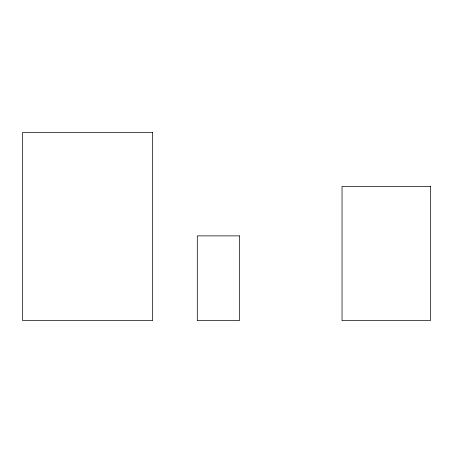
<?xml version="1.0" encoding="UTF-8"?>
<svg xmlns="http://www.w3.org/2000/svg" width="453" height="453" viewBox="0 0 453 453"><rect width="100%" height="100%" fill="white"/><g stroke="black" fill="none" stroke-linecap="round" stroke-linejoin="round"><path stroke-width="0.68" d="M152.633 132.344L22.65 132.344L22.65 320.656L152.633 320.656L152.633 132.344M430.35 186.381L342.043 186.381L342.043 320.656L430.35 320.656L430.35 186.381M239.456 235.877L197.298 235.877L197.298 320.656L239.456 320.656L239.456 235.877"/></g></svg>
